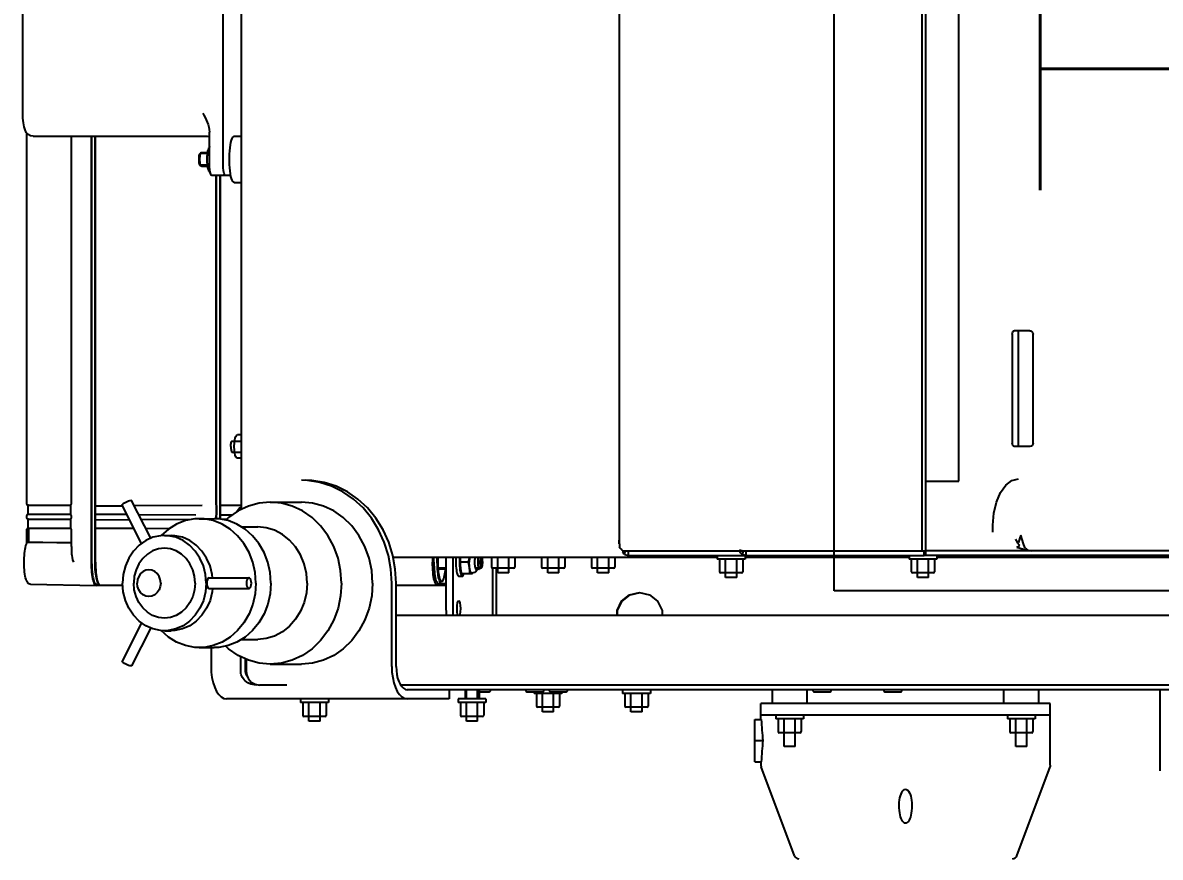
# Model space of a CAD drawing. Extents: x 1551 to 113148, y -1700 to 77018.
# Drawn here: x 13304.6 to 13795.6, y 23458.4 to 23818.7 of the extents above; entities that cross this region are included whole.
import ezdxf

# ---------------------------------------------------------------- set-up
doc = ezdxf.new("R2010")
doc.units = 0
doc.header["$LTSCALE"] = 500
doc.header["$MEASUREMENT"] = 0
doc.linetypes.add('CENTER', pattern=[3, 2.5, -0.25, 0, -0.25])
doc.layers.get('0').update_dxf_attribs({"linetype": 'CONTINUOUS'})
doc.styles.add('ROMANS', font='romans', dxfattribs={"height": 100})

# ---------------------------------------------------------------- blocks, each defined once
blk = doc.blocks.new('platform_top')
at = {"linetype": 'Continuous'}
for p, q in [((-9640.69, 2433.38), (-9655.07, 2395.02)), ((-9544.71, 2433.38), (-9530.33, 2395.02)), ((-9702.66, 2396.68), (-9702.66, 2361.68)), ((-9655.2, 2394.32), (-9655.07, 2395.02)), ((-9655.2, 2394.32), (-9655.2, 2367.68)), ((-9527.7, 2392.77), (-9530.42, 2392.77)), ((-9530.2, 2394.32), (-9530.33, 2395.02)), ((-9530.2, 2392.77), (-9530.2, 2394.32)), ((-9527.7, 2392.77), (-9527.7, 2374.59)), ((-9645.1, 2386.28), (-9640.3, 2386.28)), ((-9645.1, 2386.28), (-9645.1, 2374.28)), ((-9640.3, 2386.28), (-9640.3, 2374.28)), ((-9545.1, 2386.28), (-9540.3, 2386.28)), ((-9545.1, 2386.28), (-9545.1, 2374.28)), ((-9540.3, 2386.28), (-9540.3, 2374.28)), ((-9527.7, 2383.68), (-9531.09, 2383.68)), ((-9647.7, 2374.28), (-9647.7, 2379.78)), ((-9647.2, 2380.28), (-9638.2, 2380.28)), ((-9637.7, 2374.28), (-9637.7, 2379.78)), ((-9547.7, 2374.28), (-9547.7, 2379.78)), ((-9547.2, 2380.28), (-9538.2, 2380.28)), ((-9537.7, 2374.28), (-9537.7, 2379.78)), ((-9655.2, 2372.68), (-9530.2, 2372.68)), ((-9648.7, 2374.28), (-9636.7, 2374.28)), ((-9648.7, 2372.68), (-9648.7, 2374.28)), ((-9636.7, 2372.68), (-9636.7, 2374.28)), ((-9548.7, 2374.28), (-9536.7, 2374.28)), ((-9548.7, 2372.68), (-9548.7, 2374.28)), ((-9536.7, 2372.68), (-9536.7, 2374.28)), ((-9527.7, 2374.59), (-9530.42, 2374.59)), ((-9530.2, 2374.59), (-9530.2, 2367.68)), ((-9410.58, 2367.28), (-9410.58, 2372.78)), ((-9410.08, 2373.28), (-9401.08, 2373.28)), ((-9407.98, 2375.28), (-9403.18, 2375.28)), ((-9407.98, 2375.28), (-9407.98, 2367.28)), ((-9403.18, 2375.28), (-9403.18, 2367.28)), ((-9400.58, 2367.28), (-9400.58, 2372.78)), ((-9342.57, 2367.28), (-9342.57, 2372.78)), ((-9342.07, 2373.28), (-9333.07, 2373.28)), ((-9339.97, 2375.28), (-9335.17, 2375.28)), ((-9339.97, 2375.28), (-9339.97, 2367.28)), ((-9335.17, 2375.28), (-9335.17, 2367.28)), ((-9332.57, 2367.28), (-9332.57, 2372.78)), ((-9655.2, 2367.68), (-9530.2, 2367.68)), ((-9650.2, 2367.68), (-9650.2, 2361.68)), ((-9635.2, 2367.68), (-9635.2, 2361.68)), ((-9550.2, 2367.68), (-9550.2, 2361.68)), ((-9535.2, 2367.68), (-9535.2, 2361.68)), ((-9481.57, 2363.28), (-9481.57, 2368.78)), ((-9481.07, 2369.28), (-9472.07, 2369.28)), ((-9478.97, 2371.28), (-9474.17, 2371.28)), ((-9478.97, 2371.28), (-9478.97, 2363.28)), ((-9474.17, 2371.28), (-9474.17, 2363.28)), ((-9471.57, 2363.28), (-9471.57, 2368.78)), ((-9443.32, 2363.28), (-9443.32, 2368.78)), ((-9442.82, 2369.28), (-9433.82, 2369.28)), ((-9440.72, 2371.28), (-9435.92, 2371.28)), ((-9440.72, 2371.28), (-9440.72, 2363.28)), ((-9435.92, 2371.28), (-9435.92, 2363.28)), ((-9433.32, 2363.28), (-9433.32, 2368.78)), ((-9411.58, 2367.28), (-9399.58, 2367.28)), ((-9411.58, 2365.68), (-9411.58, 2367.28)), ((-9399.58, 2365.68), (-9399.58, 2367.28)), ((-9343.57, 2367.28), (-9331.57, 2367.28)), ((-9343.57, 2365.68), (-9343.57, 2367.28)), ((-9331.57, 2365.68), (-9331.57, 2367.28)), ((-9584.12, 2362.68), (-9590.32, 2362.68)), ((-9553.57, 2362.68), (-9559.77, 2362.68)), ((-9482.57, 2363.28), (-9470.57, 2363.28)), ((-9482.57, 2361.68), (-9482.57, 2363.28)), ((-9470.57, 2361.68), (-9470.57, 2363.28)), ((-9439.71, 2362.68), (-9445.91, 2362.68)), ((-9444.32, 2363.28), (-9432.32, 2363.28)), ((-9444.32, 2362.68), (-9444.32, 2363.28)), ((-9429.57, 2362.68), (-9435.77, 2362.68)), ((-9432.32, 2362.68), (-9432.32, 2363.28)), ((-9408.58, 2362.68), (-9412.64, 2362.68)), ((-9411.58, 2365.68), (-9399.58, 2365.68)), ((-9408.58, 2361.68), (-9408.58, 2365.68)), ((-9407.98, 2365.68), (-9407.98, 2361.68)), ((-9403.18, 2365.68), (-9403.18, 2361.68)), ((-9402.58, 2361.68), (-9402.58, 2365.68)), ((-9395.63, 2365.68), (-9299.6, 2365.68)), ((-9395.63, 2361.68), (-9395.63, 2365.68)), ((-9933.84, 2361.68), (-9377.6, 2361.68)), ((-9873.64, 2359.68), (-9374.75, 2359.68)), ((-9325.62, 2359.68), (-9313.75, 2359.68)), ((-9311.89, 2359.35), (-9313.75, 2359.68)), ((-9310.27, 2358.42), (-9311.89, 2359.35)), ((-9309.03, 2357.03), (-9310.27, 2358.42)), ((-9307.16, 2357.39), (-9306.76, 2356.9)), ((-9308.9, 2356.81), (-9309.03, 2357.03)), ((-9308.3, 2355.37), (-9308.9, 2356.81)), ((-9308.07, 2353.68), (-9308.3, 2355.37)), ((-9307.89, 2354.95), (-9308.29, 2355.8)), ((-9308.07, 2348.53), (-9308.07, 2353.68)), ((-9307.67, 2353.68), (-9307.89, 2354.95)), ((-9307.67, 2348.34), (-9307.67, 2353.68)), ((-9305.96, 2355.3), (-9305.82, 2354.75)), ((-9305.71, 2353.68), (-9305.71, 2347.42)), ((-9372.81, 2351.68), (-9372.81, 2315.68)), ((-9370.89, 2351.68), (-9370.89, 2315.68)), ((-9318.48, 2350.68), (-9331.89, 2350.68)), ((-9292.9, 2343.51), (-9292.9, 2351.68)), ((-9266.84, 2335.04), (-9258.57, 2351.34)), ((-9262.89, 2332.82), (-9254.54, 2349.3)), ((-9287.83, 2343.51), (-9294.26, 2343.51)), ((-9305.98, 2339.99), (-9313.02, 2339.99)), ((-9315.75, 2328.92), (-9313.54, 2332.77)), ((-9272.74, 2336.25), (-9275.61, 2336.25)), ((-9267.8, 2335.46), (-9264.69, 2334.09)), ((-9873.64, 2329.68), (-9372.81, 2329.68)), ((-9416.18, 2329.68), (-9416.18, 2309.28)), ((-9414.5, 2329.68), (-9414.5, 2309.28)), ((-9397.23, 2326.68), (-9397.31, 2329.68)), ((-9397.23, 2304.68), (-9397.23, 2326.68)), ((-9394.3, 2304.68), (-9394.3, 2326.68)), ((-9292.06, 2317.94), (-9309.22, 2317.94)), ((-9602.6, 2313.28), (-9597.8, 2313.28)), ((-9602.6, 2313.28), (-9602.6, 2305.28)), ((-9597.8, 2313.28), (-9597.8, 2305.28)), ((-9519.81, 2313.28), (-9515.01, 2313.28)), ((-9519.81, 2313.28), (-9519.81, 2305.28)), ((-9515.01, 2313.28), (-9515.01, 2305.28)), ((-9394.3, 2316.68), (-9390.6, 2316.68)), ((-9394.3, 2315.93), (-9391.03, 2315.93)), ((-9392.49, 2314.94), (-9392.5, 2314.94)), ((-9390.52, 2316.68), (-9372.81, 2316.68)), ((-9372.81, 2315.68), (-9372.44, 2309.63)), ((-9292.06, 2313.42), (-9309.22, 2313.42)), ((-9254.77, 2316.68), (-9243.33, 2316.68)), ((-9244.44, 2316.2), (-9243.33, 2316.2)), ((-9244.3, 2315.98), (-9244.38, 2316.12)), ((-9244.07, 2315.53), (-9244.3, 2315.98)), ((-9243.33, 2316.68), (-9243.32, 2316.68)), ((-9214.94, 2316.17), (-9243.32, 2316.68)), ((-9605.2, 2305.28), (-9605.2, 2310.78)), ((-9604.7, 2311.28), (-9595.7, 2311.28)), ((-9595.2, 2305.28), (-9595.2, 2310.78)), ((-9522.41, 2305.28), (-9522.41, 2310.78)), ((-9521.91, 2311.28), (-9512.91, 2311.28)), ((-9512.41, 2305.28), (-9512.41, 2310.78)), ((-9467.18, 2304.68), (-9467.18, 2308.78)), ((-9466.68, 2309.28), (-9457.68, 2309.28)), ((-9464.58, 2311.28), (-9459.78, 2311.28)), ((-9464.58, 2311.28), (-9464.58, 2304.68)), ((-9459.78, 2311.28), (-9459.78, 2304.68)), ((-9457.18, 2304.68), (-9457.18, 2308.78)), ((-9445.61, 2304.68), (-9445.61, 2308.78)), ((-9445.11, 2309.28), (-9436.11, 2309.28)), ((-9443.01, 2311.28), (-9438.21, 2311.28)), ((-9443.01, 2311.28), (-9443.01, 2304.68)), ((-9438.21, 2311.28), (-9438.21, 2304.68)), ((-9435.61, 2304.68), (-9435.61, 2308.78)), ((-9424.03, 2304.68), (-9424.03, 2308.78)), ((-9423.53, 2309.28), (-9414.53, 2309.28)), ((-9421.43, 2311.28), (-9416.63, 2311.28)), ((-9421.43, 2311.28), (-9421.43, 2304.68)), ((-9416.63, 2311.28), (-9416.63, 2304.68)), ((-9414.03, 2304.68), (-9414.03, 2308.78)), ((-9409.7, 2308.63), (-9408.77, 2309.61)), ((-9409.7, 2308.63), (-9409.61, 2308.68)), ((-9406.92, 2309.08), (-9409.61, 2309.08)), ((-9408.77, 2309.61), (-9408.63, 2309.68)), ((-9408.63, 2309.68), (-9407.27, 2309.68)), ((-9408.5, 2309.6), (-9408.63, 2309.68)), ((-9405.34, 2311.18), (-9406.81, 2310.91)), ((-9405.69, 2311.68), (-9405.81, 2311.09)), ((-9405.69, 2311.68), (-9401.02, 2311.68)), ((-9399.83, 2312.68), (-9401.4, 2312.68)), ((-9394.3, 2309.68), (-9390.9, 2309.68)), ((-9390.85, 2309.08), (-9394.3, 2309.08)), ((-9867.24, 2304.68), (-9606.2, 2304.68)), ((-9854.83, 2303.68), (-9647.21, 2303.68)), ((-9647.21, 2303.68), (-9600.76, 2303.68)), ((-9606.2, 2305.28), (-9594.2, 2305.28)), ((-9606.2, 2303.68), (-9606.2, 2305.28)), ((-9601.47, 2303.68), (-9601.47, 2301.68)), ((-9473.13, 2303.68), (-9600.76, 2303.68)), ((-9600.76, 2303.68), (-9600.76, 2301.68)), ((-9594.2, 2303.68), (-9594.2, 2305.28)), ((-9594.2, 2304.68), (-9523.41, 2304.68)), ((-9523.77, 2301.68), (-9523.77, 2303.68)), ((-9523.41, 2305.28), (-9511.41, 2305.28)), ((-9523.41, 2303.68), (-9523.41, 2305.28)), ((-9522.56, 2301.8), (-9522.12, 2303.26)), ((-9511.41, 2303.68), (-9511.41, 2305.28)), ((-9511.41, 2304.68), (-9371.54, 2304.68)), ((-9473.13, 2303.68), (-9473.13, 2301.68)), ((-9471.39, 2303.26), (-9471.96, 2303.49)), ((-9471.39, 2303.26), (-9471.88, 2301.65)), ((-9406.8, 2304.68), (-9406.79, 2304.72)), ((-9406.79, 2304.72), (-9406.79, 2304.76)), ((-9403.89, 2306.68), (-9400.42, 2306.68)), ((-9390.57, 2306.68), (-9390.57, 2304.68)), ((-9389.1, 2306.68), (-9389.1, 2304.68)), ((-9388.53, 2304.68), (-9388.53, 2306.68)), ((-9242.99, 2306.68), (-9242.99, 2292.2)), ((-9242.82, 2306.68), (-9242.82, 2122.72)), ((-9241.35, 2306.68), (-9241.35, 2122.72)), ((-9241.25, 2122.72), (-9241.25, 2306.68)), ((-9832.49, 2301.68), (-9601.47, 2301.68)), ((-9645.44, 2301.38), (-9647.21, 2301.68)), ((-9645.34, 2301.35), (-9645.44, 2301.38)), ((-9645.08, 2301.09), (-9645.44, 2301.38)), ((-9643.66, 2301), (-9645.16, 2301.29)), ((-9644.34, 2300.52), (-9644.27, 2300.33)), ((-9644.27, 2300.33), (-9643.69, 2298.69)), ((-9642.2, 2300.64), (-9643.66, 2301)), ((-9640.78, 2300.21), (-9642.2, 2300.64)), ((-9641.19, 2298.51), (-9641.94, 2299.35)), ((-9641.46, 2298.17), (-9640.96, 2298.17)), ((-9640.95, 2297.67), (-9641.46, 2298.17)), ((-9640.57, 2297.61), (-9641.19, 2298.51)), ((-9599.86, 2301.68), (-9601.47, 2301.68)), ((-9601.47, 2301.68), (-9601.47, 1731.68)), ((-9471.96, 2301.68), (-9599.86, 2301.68)), ((-9599.86, 2301.68), (-9599.86, 1731.68)), ((-9522.17, 2301.68), (-9521.08, 2301.38)), ((-9521.4, 2302.53), (-9521.1, 2302.04)), ((-9470.44, 2301.64), (-9471.96, 2301.68)), ((-9470.67, 2302.5), (-9471.14, 2301.67)), ((-9470.9, 2302.79), (-9470.67, 2302.5)), ((-9470.44, 2301.64), (-9469.93, 2301.08)), ((-9469.93, 2301.08), (-9469.52, 2300.52)), ((-9469.52, 2300.52), (-9469.25, 2299.96)), ((-9469.16, 2299.03), (-9469.25, 2299.96)), ((-9469.1, 2298.1), (-9469.16, 2299.03)), ((-9469.09, 2298.72), (-9469.08, 2298.2)), ((-9262.89, 2298.54), (-9254.54, 2282.06)), ((-9213.21, 2298.8), (-9213.42, 2298.33)), ((-9213.37, 2298.44), (-9213.37, 2292.44)), ((-9640.1, 2296.68), (-9640.57, 2297.61)), ((-9630.44, 2293.68), (-9630.44, 2290.68)), ((-9469.07, 2297.17), (-9469.1, 2298.1)), ((-9469.07, 1735.82), (-9469.07, 2297.54)), ((-9469.07, 2297.54), (-9469.07, 2297.17)), ((-9272.74, 2295.11), (-9275.61, 2295.11)), ((-9267.8, 2295.89), (-9264.69, 2297.26)), ((-9266.84, 2296.32), (-9258.57, 2280.01)), ((-9226.36, 2298.08), (-9232.44, 2298.13)), ((-9232.44, 2292.42), (-9232.44, 2298.13)), ((-9214.11, 2292.42), (-9214.13, 2298)), ((-9305.98, 2291.37), (-9313.02, 2291.37)), ((-9284.27, 2288.24), (-9262.8, 2288.35)), ((-9264.65, 2292.01), (-9274.97, 2292.07)), ((-9242.88, 2291.9), (-9259.57, 2291.99)), ((-9257.74, 2288.38), (-9242.88, 2288.46)), ((-9242.88, 2288.46), (-9242.88, 2291.9)), ((-9232.42, 2292.02), (-9213.89, 2292.02)), ((-9232.41, 2292.02), (-9232.41, 2288.02)), ((-9213.87, 2292.02), (-9213.87, 2288.03)), ((-9213.79, 2292.03), (-9213.74, 2292.03)), ((-9213.74, 2292.03), (-9213.68, 2292.04)), ((-9213.68, 2292.04), (-9213.6, 2292.07)), ((-9213.41, 2292.27), (-9213.38, 2292.37)), ((-9213.38, 2292.37), (-9213.37, 2292.44)), ((-9306.01, 2283.8), (-9306.01, 1728.68)), ((-9296.76, 2286.18), (-9302.12, 2286.18)), ((-9299.58, 2288.18), (-9297.74, 2288.18)), ((-9296.94, 2287.68), (-9296.94, 2286.68)), ((-9296.76, 2282.18), (-9296.76, 2286.18)), ((-9296.67, 2139.72), (-9296.67, 2288.02)), ((-9295.4, 2286.18), (-9295.21, 2286.18)), ((-9295.2, 2282.18), (-9295.2, 2286.18)), ((-9295.14, 2287.88), (-9295.14, 2286.48)), ((-9295.05, 2139.72), (-9295.05, 2287.89)), ((-9287.83, 2287.85), (-9294.26, 2287.85)), ((-9261.61, 2286), (-9286.29, 2286.13)), ((-9242.88, 2285.9), (-9256.52, 2285.97)), ((-9242.99, 2288.16), (-9242.99, 2286.2)), ((-9242.88, 2282.46), (-9242.88, 2285.9)), ((-9232.44, 2286.42), (-9232.44, 2287.62)), ((-9213.89, 2288.02), (-9232.42, 2288.02)), ((-9232.42, 2286.02), (-9213.86, 2286.02)), ((-9232.41, 2286.02), (-9232.41, 2282.02)), ((-9214.12, 2288.02), (-9214.04, 2288.02)), ((-9213.87, 2288.03), (-9213.89, 2288.04)), ((-9213.81, 2288.14), (-9213.87, 2288.23)), ((-9213.87, 2286.03), (-9213.87, 2282.03)), ((-9213.72, 2288.04), (-9213.81, 2288.14)), ((-9213.8, 2286.03), (-9213.78, 2286.03)), ((-9213.68, 2288.02), (-9213.72, 2288.04)), ((-9213.72, 2286.03), (-9213.67, 2286.04)), ((-9213.67, 2286.04), (-9213.62, 2286.06)), ((-9213.38, 2287.71), (-9213.4, 2287.78)), ((-9213.37, 2287.63), (-9213.37, 2286.43)), ((-9318.48, 2280.68), (-9331.89, 2280.68)), ((-9306.01, 2282.18), (-9296.76, 2282.18)), ((-9296.94, 2281.68), (-9296.94, 2139.72)), ((-9295.4, 2282.18), (-9295.21, 2282.18)), ((-9295.14, 2281.88), (-9295.14, 2139.72)), ((-9289.1, 2282.21), (-9259.77, 2282.37)), ((-9254.71, 2282.4), (-9242.88, 2282.46)), ((-9242.99, 2282.16), (-9242.99, 2122.72)), ((-9232.44, 2122.72), (-9232.44, 2281.62)), ((-9213.89, 2282.02), (-9232.42, 2282.02)), ((-9213.87, 2282.03), (-9213.89, 2282.03)), ((-9213.72, 2282.03), (-9213.87, 2282.09)), ((-9213.37, 2281.63), (-9213.37, 2281.68)), ((-9213.37, 2281.63), (-9213.37, 2121.33)), ((-9601.47, 2271.68), (-9615.68, 2271.68)), ((-9615.68, 2271.68), (-9615.68, 2021.68)), ((-9334.55, 2271.36), (-9331.89, 2271.25)), ((-9306.01, 2261.72), (-9304.37, 2261.72)), ((-9301.93, 2259.12), (-9306.01, 2259.12)), ((-9647.8, 2255.18), (-9647.8, 2208.18)), ((-9646.34, 2256.68), (-9639.59, 2256.68)), ((-9641.48, 2256.68), (-9641.48, 2206.68)), ((-9639.01, 2256.24), (-9638.83, 2255.75)), ((-9638.83, 2255.75), (-9638.76, 2255.18)), ((-9638.76, 2208.18), (-9638.76, 2255.18)), ((-9301.93, 2254.32), (-9306.01, 2254.32)), ((-9306.01, 2251.72), (-9304.37, 2251.72)), ((-9646.34, 2206.68), (-9639.59, 2206.68)), ((-9302.88, 2142.72), (-9306.01, 2142.72)), ((-9301.4, 2139.72), (-9293.27, 2139.72)), ((-9292.4, 2138.49), (-9292.6, 2138.49)), ((-9291.52, 2136.8), (-9291.6, 2137.05)), ((-9291.52, 2136.78), (-9291.52, 2136.8)), ((-9291.51, 2136.76), (-9291.52, 2136.8)), ((-9298.1, 2134.72), (-9298.1, 1898.72)), ((-9291.36, 2135.61), (-9292.26, 2135.61)), ((-9292.23, 2134.72), (-9292.23, 2121.03)), ((-9291.22, 2135.22), (-9291.3, 2135.76)), ((-9288.7, 2135.72), (-9291.29, 2135.72)), ((-9291.22, 2135.22), (-9288.21, 2135.22)), ((-9288.7, 2135.72), (-9288.57, 2135.65)), ((-9288.57, 2135.65), (-9288.1, 2135.16)), ((-9287.98, 2134.97), (-9287.98, 2134.97)), ((-9287.8, 2134.28), (-9287.8, 2134.27)), ((-9287.74, 2133.81), (-9287.74, 2133.8)), ((-9287.74, 2131.64), (-9287.74, 2131.63)), ((-9291.36, 2129.83), (-9292.23, 2129.83)), ((-9291.6, 2128.39), (-9291.52, 2128.64)), ((-9291.52, 2128.64), (-9291.51, 2128.68)), ((-9291.52, 2128.66), (-9291.52, 2128.64)), ((-9288.7, 2129.72), (-9291.29, 2129.72)), ((-9291.22, 2130.22), (-9288.21, 2130.22)), ((-9288.57, 2129.79), (-9288.7, 2129.72)), ((-9288.57, 2129.79), (-9288.1, 2130.28)), ((-9287.98, 2130.47), (-9287.98, 2130.46)), ((-9287.8, 2131.16), (-9287.8, 2131.16)), ((-9302.88, 2122.72), (-9306.01, 2122.72)), ((-9291.38, 2122.72), (-9292.23, 2122.9)), ((-9216.06, 2122.72), (-9291.38, 2122.72)), ((-9292.14, 2119.78), (-9292.23, 2121.03)), ((-9211.6, 2112.72), (-9211.6, 1920.72))]:
    blk.add_line(p, q, dxfattribs=at)
for points in [[(-9595.45, 2411.83), (-9595.43, 2412.8), (-9595.34, 2413.94), (-9595.19, 2414.96), (-9595.01, 2415.86), (-9594.79, 2416.69), (-9594.55, 2417.35), (-9594.26, 2417.99), (-9593.93, 2418.53), (-9593.6, 2418.92), (-9593.13, 2419.25), (-9592.7, 2419.35)], [(-9592.7, 2419.35), (-9592.26, 2419.25), (-9591.79, 2418.91), (-9591.45, 2418.5), (-9591.11, 2417.93), (-9590.82, 2417.27), (-9590.58, 2416.57), (-9590.36, 2415.72), (-9590.19, 2414.83), (-9590.06, 2413.84), (-9589.97, 2412.73), (-9589.95, 2411.83)], [(-9592.7, 2404.68), (-9593.17, 2404.78), (-9593.67, 2405.12), (-9594.03, 2405.55), (-9594.39, 2406.17), (-9594.68, 2406.82), (-9594.93, 2407.59), (-9595.14, 2408.48), (-9595.29, 2409.41), (-9595.4, 2410.49), (-9595.45, 2411.63), (-9595.45, 2411.83)], [(-9589.95, 2411.83), (-9589.95, 2411.57), (-9590, 2410.42), (-9590.12, 2409.31), (-9590.29, 2408.37), (-9590.51, 2407.47), (-9590.76, 2406.74), (-9591.04, 2406.11), (-9591.39, 2405.52), (-9591.75, 2405.12), (-9592.24, 2404.78), (-9592.7, 2404.68)], [(-9370.89, 2351.68), (-9370.99, 2354.11), (-9371.3, 2356.47), (-9371.79, 2358.68), (-9372.46, 2360.68), (-9373.29, 2362.4), (-9374.24, 2363.8), (-9375.3, 2364.83), (-9376.43, 2365.47), (-9377.6, 2365.68)], [(-9292.9, 2351.68), (-9293, 2354.11), (-9293.3, 2356.47), (-9293.79, 2358.68), (-9294.46, 2360.68), (-9295.29, 2362.4), (-9296.25, 2363.8), (-9297.31, 2364.83), (-9298.44, 2365.47), (-9299.6, 2365.68)], [(-9374.52, 2359.34), (-9375.2, 2360.34), (-9375.96, 2361.08), (-9376.77, 2361.53), (-9377.6, 2361.68)], [(-9373.45, 2356.68), (-9373.93, 2358.11), (-9374.52, 2359.34)], [(-9312.46, 2359.68), (-9311.66, 2359.64), (-9310.88, 2359.51), (-9310.13, 2359.31), (-9309.41, 2359.03), (-9308.76, 2358.69), (-9308.16, 2358.3)], [(-9308.16, 2358.3), (-9307.62, 2357.87), (-9307.16, 2357.39)], [(-9372.81, 2351.68), (-9372.88, 2353.41), (-9373.1, 2355.1), (-9373.45, 2356.68)], [(-9306.76, 2356.9), (-9306.43, 2356.38), (-9306.16, 2355.84), (-9305.96, 2355.3)], [(-9305.82, 2354.75), (-9305.73, 2354.21), (-9305.71, 2353.68)], [(-9362.62, 2315.68), (-9362.24, 2321.15), (-9361.11, 2326.49), (-9359.27, 2331.57), (-9356.75, 2336.25), (-9353.62, 2340.43), (-9349.95, 2343.99), (-9345.84, 2346.86), (-9341.39, 2348.97), (-9336.7, 2350.25), (-9331.89, 2350.68)], [(-9349.21, 2315.68), (-9348.83, 2321.15), (-9347.7, 2326.49), (-9345.86, 2331.57), (-9343.34, 2336.25), (-9340.21, 2340.43), (-9336.54, 2343.99), (-9332.43, 2346.86), (-9327.98, 2348.97), (-9323.29, 2350.25), (-9318.48, 2350.68)], [(-9318.48, 2350.68), (-9313.68, 2350.25), (-9308.99, 2348.97), (-9304.53, 2346.86), (-9300.42, 2343.99), (-9299.25, 2342.85)], [(-9258.57, 2351.34), (-9258.53, 2351.4), (-9258.27, 2351.45)], [(-9258.27, 2351.45), (-9257.86, 2351.4), (-9257.31, 2351.23), (-9256.69, 2350.98), (-9256.06, 2350.67), (-9255.47, 2350.32), (-9254.99, 2349.97), (-9254.67, 2349.65), (-9254.53, 2349.4), (-9254.54, 2349.3)], [(-9313.54, 2332.77), (-9310.81, 2336.15), (-9307.62, 2338.98), (-9304.08, 2341.16), (-9300.26, 2342.66), (-9296.28, 2343.41), (-9294.26, 2343.51)], [(-9312.26, 2315.68), (-9311.93, 2320.26), (-9310.94, 2324.71), (-9309.32, 2328.92), (-9307.11, 2332.77), (-9304.38, 2336.15), (-9301.2, 2338.98), (-9297.65, 2341.16), (-9293.83, 2342.66), (-9289.85, 2343.41), (-9287.83, 2343.51)], [(-9287.83, 2343.51), (-9285.82, 2343.41), (-9281.84, 2342.66), (-9278.02, 2341.16), (-9274.47, 2338.98), (-9271.31, 2336.17)], [(-9334.36, 2315.68), (-9334.03, 2319.9), (-9333.07, 2323.99), (-9331.5, 2327.83), (-9329.37, 2331.3), (-9326.74, 2334.3), (-9323.69, 2336.73), (-9320.32, 2338.52), (-9316.72, 2339.62), (-9313.02, 2339.99)], [(-9293.48, 2317.94), (-9293.36, 2319.46), (-9292.44, 2323.11), (-9290.96, 2326.51), (-9288.95, 2329.54), (-9286.49, 2332.09), (-9283.66, 2334.09), (-9280.55, 2335.46), (-9277.27, 2336.16), (-9275.61, 2336.25)], [(-9290.8, 2315.68), (-9290.49, 2319.46), (-9289.58, 2323.11), (-9288.09, 2326.51), (-9286.09, 2329.54), (-9283.62, 2332.09), (-9280.79, 2334.09), (-9277.68, 2335.46)], [(-9277.68, 2335.46), (-9274.41, 2336.16), (-9272.74, 2336.25)], [(-9272.74, 2336.25), (-9271.08, 2336.16), (-9267.8, 2335.46)], [(-9264.69, 2334.09), (-9261.86, 2332.09), (-9259.4, 2329.54), (-9257.39, 2326.51), (-9255.9, 2323.11), (-9254.99, 2319.46), (-9254.69, 2315.68)], [(-9477.87, 2319.68), (-9482.19, 2320.67), (-9485.66, 2323.44), (-9487.58, 2327.45), (-9487.58, 2329.68)], [(-9468.42, 2329.68), (-9468.42, 2327.45), (-9470.34, 2323.44), (-9473.81, 2320.67), (-9478.13, 2319.68)], [(-9468.15, 2329.68), (-9468.15, 2327.45), (-9470.08, 2323.44), (-9473.54, 2320.67), (-9477.87, 2319.68)], [(-9399.83, 2323.18), (-9400.11, 2323.45), (-9400.35, 2324.2), (-9400.5, 2325.34), (-9400.56, 2326.68), (-9400.5, 2328.02)], [(-9400.5, 2328.02), (-9400.35, 2329.15), (-9400.18, 2329.68)], [(-9399.48, 2329.68), (-9399.32, 2329.15), (-9399.16, 2328.02), (-9399.1, 2326.68), (-9399.16, 2325.34), (-9399.32, 2324.2), (-9399.55, 2323.45), (-9399.83, 2323.18)], [(-9394.3, 2326.68), (-9394.32, 2328.19), (-9394.37, 2329.67), (-9394.37, 2329.68)], [(-9318.69, 2315.68), (-9318.36, 2320.26), (-9317.37, 2324.71), (-9315.75, 2328.92)], [(-9285.97, 2315.68), (-9285.72, 2318.62), (-9284.96, 2321.45), (-9283.74, 2324.05), (-9282.1, 2326.33), (-9280.09, 2328.21), (-9277.8, 2329.6), (-9275.32, 2330.46), (-9272.74, 2330.75), (-9270.16, 2330.46), (-9267.68, 2329.6), (-9265.39, 2328.21), (-9263.39, 2326.33), (-9261.74, 2324.05), (-9260.52, 2321.45), (-9259.77, 2318.62), (-9259.51, 2315.68)], [(-9309.22, 2317.94), (-9309.56, 2317.83), (-9309.86, 2317.51), (-9310.1, 2317.01), (-9310.25, 2316.38), (-9310.31, 2315.68), (-9310.25, 2314.98), (-9310.1, 2314.35), (-9309.86, 2313.85), (-9309.56, 2313.53), (-9309.22, 2313.42)], [(-9309.22, 2313.42), (-9308.89, 2313.53), (-9308.59, 2313.85), (-9308.35, 2314.35), (-9308.19, 2314.98), (-9308.14, 2315.68), (-9308.19, 2316.38), (-9308.35, 2317.01), (-9308.59, 2317.51), (-9308.89, 2317.83), (-9309.22, 2317.94)], [(-9291.08, 2315.68), (-9291.11, 2316.26), (-9291.2, 2316.82), (-9291.35, 2317.28), (-9291.55, 2317.64), (-9291.79, 2317.87), (-9292.06, 2317.94)], [(-9271.15, 2315.68), (-9270.98, 2317.17), (-9270.47, 2318.57), (-9269.67, 2319.77), (-9268.62, 2320.68), (-9267.39, 2321.26), (-9266.08, 2321.46), (-9264.77, 2321.26), (-9263.54, 2320.68), (-9262.49, 2319.77), (-9261.69, 2318.57), (-9261.18, 2317.17), (-9261.01, 2315.68)], [(-9392.5, 2314.94), (-9392.69, 2314.89), (-9392.89, 2314.73), (-9393.08, 2314.46), (-9393.26, 2314.09), (-9393.43, 2313.62), (-9393.59, 2313.06), (-9393.73, 2312.42), (-9393.86, 2311.7), (-9393.97, 2310.92), (-9394.06, 2310.08), (-9394.09, 2309.68)], [(-9392.5, 2315.93), (-9392.28, 2315.87), (-9392.07, 2315.7), (-9391.86, 2315.41), (-9391.66, 2315.01), (-9391.47, 2314.51), (-9391.3, 2313.91), (-9391.14, 2313.22), (-9390.99, 2312.44), (-9390.87, 2311.6), (-9390.76, 2310.69), (-9390.68, 2309.73)], [(-9390.84, 2308.91), (-9390.91, 2309.83), (-9390.99, 2310.71), (-9391.1, 2311.53), (-9391.23, 2312.28), (-9391.38, 2312.95), (-9391.54, 2313.54), (-9391.71, 2314.04), (-9391.9, 2314.43), (-9392.09, 2314.71), (-9392.29, 2314.88), (-9392.49, 2314.94)], [(-9389.15, 2308.74), (-9389.21, 2309.73), (-9389.3, 2310.69), (-9389.4, 2311.6), (-9389.52, 2312.45), (-9389.67, 2313.22), (-9389.83, 2313.91), (-9390, 2314.51), (-9390.19, 2315.01), (-9390.39, 2315.41), (-9390.6, 2315.7), (-9390.81, 2315.87), (-9391.03, 2315.93)], [(-9390.6, 2316.68), (-9390.37, 2316.62), (-9390.14, 2316.43), (-9389.92, 2316.12), (-9389.7, 2315.69), (-9389.5, 2315.15), (-9389.31, 2314.5), (-9389.13, 2313.75), (-9388.98, 2312.91), (-9388.84, 2312), (-9388.73, 2311.02), (-9388.64, 2309.98), (-9388.58, 2308.9), (-9388.54, 2307.8), (-9388.53, 2306.68)], [(-9370.89, 2315.68), (-9370.53, 2309.63), (-9369.45, 2303.69), (-9367.66, 2297.98), (-9365.21, 2292.6), (-9362.14, 2287.64), (-9358.51, 2283.21), (-9354.38, 2279.38), (-9349.84, 2276.23), (-9344.95, 2273.82), (-9339.83, 2272.18), (-9334.55, 2271.36)], [(-9362.62, 2315.68), (-9362.24, 2310.2), (-9361.11, 2304.86)], [(-9349.21, 2315.68), (-9348.83, 2310.2), (-9347.7, 2304.86), (-9345.86, 2299.79), (-9343.34, 2295.11), (-9340.21, 2290.93), (-9336.54, 2287.36), (-9332.43, 2284.49), (-9327.98, 2282.39), (-9323.29, 2281.11), (-9318.48, 2280.68)], [(-9334.36, 2315.68), (-9334.03, 2311.46), (-9333.07, 2307.36), (-9331.5, 2303.52), (-9329.37, 2300.05), (-9326.74, 2297.06), (-9323.69, 2294.63), (-9320.32, 2292.83), (-9316.72, 2291.74), (-9313.02, 2291.37)], [(-9318.69, 2315.68), (-9318.36, 2311.1), (-9317.37, 2306.64), (-9315.75, 2302.43), (-9313.54, 2298.58), (-9310.81, 2295.2), (-9307.62, 2292.38), (-9304.08, 2290.19), (-9300.26, 2288.7), (-9296.28, 2287.94), (-9294.26, 2287.85)], [(-9312.26, 2315.68), (-9311.93, 2311.1), (-9310.94, 2306.64)], [(-9293.48, 2313.42), (-9293.36, 2311.9), (-9292.44, 2308.25), (-9290.96, 2304.85), (-9288.95, 2301.82), (-9286.49, 2299.26), (-9283.66, 2297.26), (-9280.55, 2295.89), (-9277.27, 2295.2), (-9275.61, 2295.11)], [(-9292.06, 2313.42), (-9291.79, 2313.49), (-9291.55, 2313.72), (-9291.35, 2314.08), (-9291.2, 2314.54), (-9291.11, 2315.09), (-9291.08, 2315.68)], [(-9290.8, 2315.68), (-9290.49, 2311.9), (-9289.58, 2308.25), (-9288.09, 2304.85), (-9286.09, 2301.82), (-9283.62, 2299.26), (-9280.79, 2297.26), (-9277.68, 2295.89)], [(-9285.97, 2315.68), (-9285.72, 2312.74), (-9284.96, 2309.91), (-9283.74, 2307.31), (-9282.1, 2305.02), (-9280.09, 2303.15), (-9277.8, 2301.76), (-9275.32, 2300.9), (-9272.74, 2300.61), (-9270.16, 2300.9), (-9267.68, 2301.76), (-9265.39, 2303.15), (-9263.39, 2305.02), (-9261.74, 2307.31), (-9260.52, 2309.91), (-9259.77, 2312.74), (-9259.51, 2315.68)], [(-9271.15, 2315.68), (-9270.98, 2314.18), (-9270.47, 2312.79), (-9269.67, 2311.59), (-9268.62, 2310.67), (-9267.39, 2310.1), (-9266.08, 2309.9), (-9264.77, 2310.1), (-9263.54, 2310.67), (-9262.49, 2311.59), (-9261.69, 2312.79), (-9261.18, 2314.18), (-9261.01, 2315.68)], [(-9264.69, 2297.26), (-9261.86, 2299.26), (-9259.4, 2301.82), (-9257.39, 2304.85), (-9255.9, 2308.25), (-9254.99, 2311.9), (-9254.69, 2315.68)], [(-9244.38, 2316.12), (-9244.6, 2316.43), (-9244.83, 2316.62), (-9245.07, 2316.68)], [(-9243.96, 2315.15), (-9244.16, 2315.69), (-9244.3, 2315.98)], [(-9244.07, 2315.53), (-9243.94, 2315.26), (-9243.74, 2314.74), (-9243.56, 2314.12), (-9243.4, 2313.41), (-9243.25, 2312.61), (-9243.12, 2311.74), (-9243.01, 2310.81), (-9242.93, 2309.82), (-9242.87, 2308.8), (-9242.83, 2307.74), (-9242.82, 2306.68)], [(-9242.99, 2306.68), (-9243, 2307.8), (-9243.04, 2308.9), (-9243.1, 2309.98), (-9243.19, 2311.02), (-9243.31, 2312), (-9243.44, 2312.91), (-9243.6, 2313.75), (-9243.77, 2314.5), (-9243.96, 2315.15)], [(-9241.35, 2306.68), (-9241.36, 2307.74), (-9241.4, 2308.8), (-9241.46, 2309.82), (-9241.54, 2310.81), (-9241.65, 2311.74), (-9241.78, 2312.62), (-9241.93, 2313.41), (-9242.09, 2314.12), (-9242.28, 2314.74), (-9242.47, 2315.26), (-9242.67, 2315.66), (-9242.89, 2315.96), (-9243.11, 2316.14), (-9243.33, 2316.2)], [(-9243.32, 2316.68), (-9243.09, 2316.62), (-9242.87, 2316.43), (-9242.64, 2316.12), (-9242.43, 2315.69), (-9242.22, 2315.15), (-9242.03, 2314.5)], [(-9242.03, 2314.5), (-9241.86, 2313.75), (-9241.7, 2312.91), (-9241.57, 2312), (-9241.45, 2311.02), (-9241.37, 2309.98), (-9241.3, 2308.9), (-9241.26, 2307.8), (-9241.25, 2306.68)], [(-9214.94, 2316.17), (-9214.61, 2316.13), (-9214.29, 2316), (-9214, 2315.8), (-9213.73, 2315.52), (-9213.5, 2315.17), (-9213.27, 2314.71), (-9213.05, 2314.12), (-9212.85, 2313.4), (-9212.68, 2312.62), (-9212.54, 2311.77), (-9212.42, 2310.86), (-9212.32, 2309.91), (-9212.26, 2308.91), (-9212.21, 2307.9), (-9212.2, 2306.86), (-9212.2, 2305.83), (-9212.24, 2304.8), (-9212.3, 2303.8), (-9212.38, 2302.83), (-9212.49, 2301.91), (-9212.63, 2301.04), (-9212.79, 2300.23), (-9212.98, 2299.49), (-9213.21, 2298.8)], [(-9409.61, 2309.08), (-9409.71, 2309.03), (-9409.8, 2308.9), (-9409.89, 2308.68), (-9409.97, 2308.38), (-9410.03, 2308.01), (-9410.07, 2307.6), (-9410.1, 2307.14), (-9410.11, 2306.68), (-9410.1, 2306.21), (-9410.07, 2305.76), (-9410.03, 2305.34), (-9409.97, 2304.98), (-9409.89, 2304.68)], [(-9409.7, 2304.72), (-9409.71, 2304.74), (-9409.81, 2304.91), (-9409.89, 2305.18), (-9409.96, 2305.54), (-9410, 2305.97), (-9410.03, 2306.44), (-9410.03, 2306.92), (-9410, 2307.39), (-9409.96, 2307.81), (-9409.89, 2308.18), (-9409.81, 2308.45), (-9409.71, 2308.62), (-9409.7, 2308.63)], [(-9409.61, 2309.08), (-9409.52, 2309.03), (-9409.42, 2308.9), (-9409.34, 2308.68), (-9409.26, 2308.38), (-9409.2, 2308.01), (-9409.15, 2307.6), (-9409.12, 2307.14), (-9409.11, 2306.68), (-9409.12, 2306.21), (-9409.15, 2305.76), (-9409.2, 2305.34), (-9409.26, 2304.98), (-9409.34, 2304.68)], [(-9409.61, 2304.68), (-9409.51, 2304.74), (-9409.42, 2304.91), (-9409.34, 2305.18), (-9409.27, 2305.54), (-9409.22, 2305.97), (-9409.2, 2306.44), (-9409.2, 2306.92), (-9409.22, 2307.39), (-9409.27, 2307.81), (-9409.34, 2308.18), (-9409.42, 2308.45), (-9409.51, 2308.62), (-9409.61, 2308.68)], [(-9408.17, 2304.68), (-9408.15, 2304.81), (-9408.07, 2305.38), (-9408.03, 2306.01), (-9408.01, 2306.68), (-9408.03, 2307.35), (-9408.07, 2307.98), (-9408.15, 2308.55), (-9408.25, 2309.02), (-9408.36, 2309.38), (-9408.5, 2309.6)], [(-9406.81, 2310.91), (-9406.88, 2310.9), (-9407.27, 2310.65), (-9407.53, 2310.27), (-9407.71, 2309.74), (-9407.73, 2309.68)], [(-9406.99, 2309.38), (-9407.04, 2309.47), (-9407.08, 2309.54), (-9407.13, 2309.6), (-9407.17, 2309.64), (-9407.22, 2309.67), (-9407.27, 2309.68)], [(-9406.81, 2304.68), (-9406.78, 2304.81), (-9406.66, 2306.01), (-9406.66, 2307.35), (-9406.78, 2308.55), (-9406.99, 2309.38), (-9407.13, 2309.61)], [(-9406.78, 2308.55), (-9406.81, 2308.71), (-9406.84, 2308.87), (-9406.88, 2309.02), (-9406.91, 2309.15), (-9406.95, 2309.27), (-9406.99, 2309.38)], [(-9406.66, 2307.34), (-9406.67, 2307.56), (-9406.68, 2307.76), (-9406.7, 2307.98), (-9406.72, 2308.17), (-9406.75, 2308.37), (-9406.78, 2308.55)], [(-9405.34, 2311.18), (-9404.95, 2310.84), (-9404.65, 2309.86)], [(-9404.65, 2309.86), (-9404.44, 2308.4), (-9404.37, 2306.68)], [(-9403.89, 2306.68), (-9404.14, 2307.94), (-9404.32, 2309.18), (-9404.44, 2310.42), (-9404.49, 2311.68)], [(-9401.4, 2312.68), (-9401.57, 2312.62), (-9401.75, 2312.44), (-9401.91, 2312.14), (-9402.07, 2311.73), (-9402.08, 2311.68)], [(-9400.26, 2309.17), (-9400.35, 2309.92), (-9400.45, 2310.61), (-9400.58, 2311.21), (-9400.72, 2311.73), (-9400.88, 2312.14), (-9401.05, 2312.44), (-9401.22, 2312.62), (-9401.4, 2312.68)], [(-9400.42, 2306.68), (-9400.47, 2307.94), (-9400.58, 2309.18), (-9400.77, 2310.42), (-9401.02, 2311.68)], [(-9400.22, 2304.68), (-9400.2, 2304.99), (-9400.16, 2305.82), (-9400.15, 2306.68), (-9400.16, 2307.53), (-9400.2, 2308.37), (-9400.26, 2309.17)], [(-9398.89, 2310.61), (-9399.01, 2311.21), (-9399.16, 2311.73), (-9399.31, 2312.14), (-9399.48, 2312.44), (-9399.65, 2312.62), (-9399.83, 2312.68)], [(-9398.7, 2309.17), (-9398.78, 2309.92), (-9398.89, 2310.61)], [(-9398.66, 2304.68), (-9398.63, 2304.99), (-9398.6, 2305.82), (-9398.58, 2306.68), (-9398.6, 2307.53), (-9398.63, 2308.37), (-9398.7, 2309.17)], [(-9390.83, 2304.68), (-9390.81, 2305.04), (-9390.78, 2306.01), (-9390.78, 2306.98), (-9390.8, 2307.95), (-9390.84, 2308.91)], [(-9390.68, 2309.73), (-9390.62, 2308.74), (-9390.58, 2307.72), (-9390.57, 2306.68)], [(-9389.1, 2306.68), (-9389.12, 2307.71), (-9389.15, 2308.74)], [(-9372.44, 2309.63), (-9371.36, 2303.69), (-9369.58, 2297.98), (-9367.13, 2292.6), (-9364.06, 2287.64), (-9360.43, 2283.21), (-9356.3, 2279.38), (-9351.75, 2276.23), (-9346.87, 2273.82), (-9341.74, 2272.18), (-9336.47, 2271.36), (-9333.81, 2271.25)], [(-9523.77, 2303.68), (-9523.21, 2303.63), (-9522.66, 2303.49), (-9522.12, 2303.26)], [(-9522.12, 2303.26), (-9521.74, 2302.93), (-9521.4, 2302.53)], [(-9471.96, 2303.49), (-9472.54, 2303.63), (-9473.13, 2303.68)], [(-9471.39, 2303.26), (-9471.14, 2303.04), (-9470.9, 2302.79)], [(-9406.79, 2304.76), (-9406.78, 2304.78), (-9406.78, 2304.81)], [(-9406.78, 2304.81), (-9406.75, 2304.98), (-9406.73, 2305.17), (-9406.7, 2305.37), (-9406.69, 2305.57), (-9406.67, 2305.79), (-9406.66, 2306.01)], [(-9406.66, 2306.01), (-9406.65, 2306.23), (-9406.64, 2306.44), (-9406.64, 2306.67), (-9406.64, 2306.89), (-9406.65, 2307.12), (-9406.66, 2307.34)], [(-9404.48, 2304.68), (-9404.44, 2304.96), (-9404.37, 2306.68)], [(-9404.25, 2304.68), (-9404.14, 2305.42), (-9403.89, 2306.68)], [(-9400.54, 2304.68), (-9400.47, 2305.42), (-9400.42, 2306.68)], [(-9361.11, 2304.86), (-9359.27, 2299.79), (-9356.75, 2295.11), (-9353.62, 2290.93), (-9349.95, 2287.36), (-9345.84, 2284.49), (-9341.39, 2282.39), (-9336.7, 2281.11), (-9331.89, 2280.68)], [(-9310.94, 2306.64), (-9309.32, 2302.43), (-9307.11, 2298.58), (-9304.38, 2295.2), (-9301.2, 2292.38), (-9297.65, 2290.19), (-9293.83, 2288.7), (-9289.85, 2287.94), (-9287.83, 2287.85)], [(-9232.67, 2302.97), (-9232.74, 2303.76), (-9232.89, 2304.64), (-9233.13, 2305.61), (-9233.45, 2306.68)], [(-9645.16, 2301.29), (-9645.25, 2301.32), (-9645.34, 2301.35)], [(-9644.34, 2300.52), (-9644.71, 2300.81), (-9645.08, 2301.09)], [(-9643.69, 2298.69), (-9643.06, 2296.86), (-9642.44, 2295.03)], [(-9642.44, 2295.03), (-9642.1, 2296.08), (-9641.77, 2297.12), (-9641.46, 2298.17)], [(-9641.94, 2299.35), (-9641.54, 2299.65), (-9641.15, 2299.94), (-9640.78, 2300.21)], [(-9469.08, 2298.2), (-9469.07, 2297.69), (-9469.07, 2297.54)], [(-9232.44, 2298.13), (-9232.49, 2298.74), (-9232.54, 2299.43), (-9232.58, 2300.2), (-9232.62, 2301.05), (-9232.65, 2301.97), (-9232.67, 2302.97)], [(-9213.42, 2298.33), (-9213.45, 2298.28), (-9213.55, 2298.18), (-9213.67, 2298.1), (-9213.81, 2298.05), (-9213.97, 2298.01), (-9214.13, 2298)], [(-9213.37, 2298.53), (-9213.39, 2298.39), (-9213.42, 2298.33)], [(-9640.1, 2296.68), (-9640.49, 2297.18), (-9640.95, 2297.67)], [(-9287.83, 2287.85), (-9285.82, 2287.94), (-9281.84, 2288.7), (-9278.02, 2290.19), (-9274.47, 2292.38), (-9271.31, 2295.18)], [(-9277.68, 2295.89), (-9274.41, 2295.2), (-9272.74, 2295.11)], [(-9272.74, 2295.11), (-9271.08, 2295.2), (-9267.8, 2295.89)], [(-9214.13, 2298), (-9220.27, 2298.03), (-9226.36, 2298.08)], [(-9630.44, 2290.68), (-9630.82, 2285.5), (-9631.92, 2280.68), (-9633.68, 2276.54), (-9635.96, 2273.36), (-9638.63, 2271.36), (-9641.48, 2270.68)], [(-9318.48, 2280.68), (-9313.68, 2281.11), (-9308.99, 2282.39), (-9304.53, 2284.49), (-9300.42, 2287.36), (-9299.25, 2288.51)], [(-9213.89, 2292.02), (-9213.84, 2292.03), (-9213.79, 2292.03)], [(-9213.6, 2292.07), (-9213.53, 2292.12), (-9213.46, 2292.18), (-9213.41, 2292.27)], [(-9306.01, 2282.53), (-9305.28, 2283.21), (-9303.81, 2285)], [(-9214.04, 2288.02), (-9213.97, 2288.03), (-9213.92, 2288.03), (-9213.88, 2288.03), (-9213.87, 2288.03)], [(-9213.86, 2286.02), (-9213.83, 2286.02), (-9213.8, 2286.03)], [(-9213.78, 2286.03), (-9213.75, 2286.03), (-9213.72, 2286.03)], [(-9213.61, 2288), (-9213.65, 2288.01), (-9213.68, 2288.02)], [(-9213.62, 2286.06), (-9213.57, 2286.08), (-9213.52, 2286.12), (-9213.47, 2286.16), (-9213.43, 2286.21), (-9213.4, 2286.27)], [(-9213.4, 2287.78), (-9213.43, 2287.84), (-9213.47, 2287.89), (-9213.51, 2287.94), (-9213.56, 2287.97), (-9213.61, 2288)], [(-9213.4, 2286.27), (-9213.38, 2286.34), (-9213.37, 2286.41), (-9213.37, 2286.43)], [(-9213.37, 2287.63), (-9213.37, 2287.64), (-9213.38, 2287.71)], [(-9258.27, 2279.91), (-9258.53, 2279.96), (-9258.57, 2280.01)], [(-9254.54, 2282.06), (-9254.53, 2281.95), (-9254.67, 2281.7), (-9254.99, 2281.39), (-9255.47, 2281.04), (-9256.06, 2280.69), (-9256.69, 2280.37), (-9257.31, 2280.12), (-9257.86, 2279.96), (-9258.27, 2279.91)], [(-9214.04, 2282.02), (-9213.97, 2282.02), (-9213.92, 2282.03), (-9213.88, 2282.03), (-9213.87, 2282.03)], [(-9213.41, 2281.8), (-9213.43, 2281.85), (-9213.47, 2281.89), (-9213.51, 2281.93), (-9213.55, 2281.96), (-9213.59, 2281.99), (-9213.63, 2282), (-9213.67, 2282.02), (-9213.7, 2282.02), (-9213.72, 2282.03)], [(-9213.37, 2281.68), (-9213.39, 2281.74), (-9213.41, 2281.8)], [(-9304.37, 2261.72), (-9303.88, 2261.53), (-9303.57, 2261.1), (-9303.33, 2260.47), (-9303.14, 2259.55), (-9302.99, 2258.29), (-9302.94, 2256.72)], [(-9301.43, 2256.72), (-9301.44, 2257.18), (-9301.47, 2257.63), (-9301.51, 2258.05), (-9301.57, 2258.42), (-9301.65, 2258.72), (-9301.74, 2258.94), (-9301.83, 2259.07), (-9301.93, 2259.12), (-9302.03, 2259.07), (-9302.12, 2258.93)], [(-9647.8, 2255.18), (-9647.69, 2255.75), (-9647.37, 2256.24), (-9646.9, 2256.56), (-9646.34, 2256.68)], [(-9639.59, 2256.68), (-9639.27, 2256.56), (-9639.01, 2256.24)], [(-9302.94, 2256.72), (-9302.99, 2255.14), (-9303.14, 2253.88), (-9303.33, 2252.96), (-9303.57, 2252.33), (-9303.88, 2251.91), (-9304.37, 2251.72)], [(-9301.43, 2256.72), (-9301.44, 2256.25), (-9301.47, 2255.8), (-9301.51, 2255.38), (-9301.57, 2255.02), (-9301.65, 2254.72), (-9301.74, 2254.5), (-9301.83, 2254.36), (-9301.93, 2254.32), (-9302.03, 2254.37), (-9302.12, 2254.51)], [(-9646.34, 2206.68), (-9646.9, 2206.79), (-9647.37, 2207.12), (-9647.69, 2207.6), (-9647.8, 2208.18)], [(-9638.76, 2208.18), (-9638.83, 2207.6), (-9639.01, 2207.12), (-9639.27, 2206.79), (-9639.59, 2206.68)], [(-9302.88, 2142.72), (-9302.57, 2142.61), (-9302.27, 2142.27), (-9301.98, 2141.73), (-9301.71, 2140.98), (-9301.47, 2140.05)], [(-9301.47, 2140.05), (-9301.26, 2138.95), (-9301.08, 2137.72), (-9300.95, 2136.37), (-9300.85, 2134.94), (-9300.81, 2133.47), (-9300.81, 2131.97), (-9300.85, 2130.49), (-9300.95, 2129.07), (-9301.08, 2127.72), (-9301.26, 2126.48), (-9301.47, 2125.39), (-9301.71, 2124.46), (-9301.98, 2123.71), (-9302.27, 2123.16), (-9302.57, 2122.83), (-9302.88, 2122.72)], [(-9299.14, 2139.72), (-9298.82, 2139.47), (-9298.53, 2138.76), (-9298.3, 2137.66), (-9298.15, 2136.26), (-9298.1, 2134.72)], [(-9293.27, 2139.72), (-9293, 2139.55), (-9292.75, 2139.05), (-9292.54, 2138.25), (-9292.37, 2137.22), (-9292.27, 2136.01), (-9292.23, 2134.72)], [(-9291.6, 2137.05), (-9291.72, 2137.34), (-9291.86, 2137.62), (-9292.01, 2137.91), (-9292.2, 2138.2), (-9292.4, 2138.49)], [(-9291.36, 2135.61), (-9291.37, 2135.9), (-9291.4, 2136.19), (-9291.44, 2136.48), (-9291.51, 2136.76)], [(-9291.3, 2135.76), (-9291.39, 2136.25), (-9291.49, 2136.69)], [(-9291.08, 2132.72), (-9291.09, 2133.29), (-9291.13, 2133.87), (-9291.19, 2134.44), (-9291.26, 2135.02), (-9291.36, 2135.61)], [(-9291.36, 2129.83), (-9291.26, 2130.42), (-9291.19, 2131), (-9291.13, 2131.57), (-9291.09, 2132.14), (-9291.08, 2132.72)], [(-9291.3, 2129.67), (-9291.22, 2130.22), (-9291.16, 2130.81), (-9291.12, 2131.42), (-9291.09, 2132.07), (-9291.08, 2132.72)], [(-9291.08, 2132.72), (-9291.09, 2133.37), (-9291.12, 2134.01), (-9291.16, 2134.63), (-9291.22, 2135.22)], [(-9288.57, 2135.65), (-9288.43, 2135.42), (-9288.31, 2135.06), (-9288.21, 2134.59), (-9288.14, 2134.02), (-9288.09, 2133.39), (-9288.07, 2132.72), (-9288.09, 2132.05), (-9288.14, 2131.42), (-9288.21, 2130.85), (-9288.31, 2130.37), (-9288.43, 2130.02), (-9288.57, 2129.79)], [(-9288.1, 2135.16), (-9288.08, 2135.14), (-9288.06, 2135.11), (-9288.04, 2135.08), (-9288.02, 2135.05), (-9288, 2135.02), (-9287.98, 2134.97)], [(-9288.1, 2135.16), (-9287.98, 2134.97), (-9287.89, 2134.67), (-9287.8, 2134.28), (-9287.74, 2133.8), (-9287.7, 2133.27), (-9287.69, 2132.72), (-9287.7, 2132.16), (-9287.74, 2131.63), (-9287.8, 2131.16), (-9287.89, 2130.76), (-9287.98, 2130.47), (-9288.1, 2130.28)], [(-9287.98, 2134.97), (-9287.97, 2134.93), (-9287.95, 2134.88), (-9287.93, 2134.84), (-9287.92, 2134.79), (-9287.9, 2134.73), (-9287.89, 2134.67)], [(-9287.89, 2134.67), (-9287.87, 2134.62), (-9287.86, 2134.55), (-9287.84, 2134.49), (-9287.83, 2134.43), (-9287.82, 2134.35), (-9287.8, 2134.28)], [(-9287.8, 2134.27), (-9287.79, 2134.2), (-9287.78, 2134.13), (-9287.77, 2134.05), (-9287.76, 2133.97), (-9287.75, 2133.89), (-9287.74, 2133.81)], [(-9287.74, 2131.63), (-9287.75, 2131.55), (-9287.76, 2131.47), (-9287.77, 2131.39), (-9287.78, 2131.31), (-9287.79, 2131.24), (-9287.8, 2131.16)], [(-9287.74, 2133.8), (-9287.73, 2133.72), (-9287.73, 2133.63), (-9287.72, 2133.55), (-9287.71, 2133.46), (-9287.71, 2133.37), (-9287.7, 2133.28)], [(-9287.7, 2132.16), (-9287.71, 2132.08), (-9287.71, 2131.99), (-9287.72, 2131.9), (-9287.72, 2131.81), (-9287.73, 2131.73), (-9287.74, 2131.64)], [(-9287.7, 2133.28), (-9287.7, 2133.19), (-9287.7, 2133.1), (-9287.69, 2133.01), (-9287.69, 2132.91), (-9287.69, 2132.82), (-9287.69, 2132.72)], [(-9287.69, 2132.72), (-9287.69, 2132.63), (-9287.69, 2132.53), (-9287.69, 2132.44), (-9287.7, 2132.35), (-9287.7, 2132.26), (-9287.7, 2132.16)], [(-9292.23, 2127.19), (-9292.2, 2127.24), (-9292.01, 2127.53), (-9291.86, 2127.81), (-9291.72, 2128.1), (-9291.6, 2128.39)], [(-9291.51, 2128.68), (-9291.44, 2128.96), (-9291.4, 2129.25), (-9291.37, 2129.54), (-9291.36, 2129.83)], [(-9291.49, 2128.75), (-9291.39, 2129.18), (-9291.3, 2129.67)], [(-9287.98, 2130.46), (-9288, 2130.42), (-9288.02, 2130.39), (-9288.04, 2130.35), (-9288.06, 2130.33), (-9288.08, 2130.3), (-9288.1, 2130.28)], [(-9287.89, 2130.76), (-9287.9, 2130.71), (-9287.92, 2130.66), (-9287.93, 2130.6), (-9287.95, 2130.56), (-9287.97, 2130.51), (-9287.98, 2130.47)], [(-9287.8, 2131.16), (-9287.82, 2131.09), (-9287.83, 2131.02), (-9287.84, 2130.95), (-9287.86, 2130.89), (-9287.87, 2130.83), (-9287.89, 2130.76)], [(-9216.06, 2122.72), (-9214.94, 2122.52), (-9213.91, 2121.94), (-9213.13, 2121.06), (-9212.58, 2119.99), (-9212.18, 2118.66), (-9211.86, 2116.92), (-9211.67, 2114.86), (-9211.6, 2112.72)], [(-9289.3, 2112.72), (-9289.81, 2113.69), (-9290.31, 2114.66), (-9290.79, 2115.64), (-9291.23, 2116.64), (-9291.62, 2117.69), (-9291.94, 2118.77), (-9292.14, 2119.78)]]:
    blk.add_lwpolyline(points, dxfattribs=at)
for centre, radius, start, end in [((-9638.82, 2432.68), 2, 90, 159.444), ((-9546.59, 2432.68), 2, 20.556, 90), ((-9647.2, 2379.78), 0.5, 90, 180), ((-9638.2, 2379.78), 0.5, 0, 90), ((-9547.2, 2379.78), 0.5, 90, 180), ((-9538.2, 2379.78), 0.5, 0, 90), ((-9410.08, 2372.78), 0.5, 90, 180), ((-9401.08, 2372.78), 0.5, 0, 90), ((-9342.07, 2372.78), 0.5, 90, 180), ((-9333.07, 2372.78), 0.5, 0, 90), ((-9481.07, 2368.78), 0.5, 90, 180), ((-9472.07, 2368.78), 0.5, 0, 90), ((-9442.82, 2368.78), 0.5, 90, 180), ((-9433.82, 2368.78), 0.5, 0, 90), ((-9590.32, 2361.78), 0.9, 90, 180), ((-9584.12, 2361.78), 0.9, 0, 90), ((-9559.77, 2361.78), 0.9, 90, 180), ((-9553.57, 2361.78), 0.9, 0, 90), ((-9445.91, 2361.78), 0.9, 90, 180), ((-9439.71, 2361.78), 0.9, 0, 90), ((-9435.77, 2361.78), 0.9, 90, 180), ((-9429.57, 2361.78), 0.9, 0, 90), ((-9412.64, 2361.78), 0.9, 90, 180), ((-9604.7, 2310.78), 0.5, 90, 180), ((-9595.7, 2310.78), 0.5, 0, 90), ((-9521.91, 2310.78), 0.5, 90, 180), ((-9512.91, 2310.78), 0.5, 0, 90), ((-9466.68, 2308.78), 0.5, 90, 180), ((-9457.68, 2308.78), 0.5, 0, 90), ((-9445.11, 2308.78), 0.5, 90, 180), ((-9436.11, 2308.78), 0.5, 0, 90), ((-9423.53, 2308.78), 0.5, 90, 180), ((-9414.53, 2308.78), 0.5, 0, 90)]:
    blk.add_arc(centre, radius, start, end, dxfattribs=at)
for centre, major_axis, ratio, start_param, end_param in [((-9592.7, 2401.86), (0, 108.25), 0.57735, -1.739597, -1.654895), ((-9592.7, 2365.49), (0, 108.25), 0.57735, -1.486697, -1.401996), ((-9242.88, 2292.2), (0, 0.3), 0.356813, 1.567332, 3.138129), ((-9242.88, 2288.16), (0, 0.3), 0.356813, 0.003464, 1.57426), ((-9232.42, 2292.42), (0, 0.4), 0.055029, -4.712389, -3.141593), ((-9296.76, 2287.68), (0, 0.5), 0.356822, 0.711505, 1.570796), ((-9296.76, 2286.68), (0, 0.5), 0.356822, -4.712389, -3.141593), ((-9295.21, 2286.48), (0, 0.3), 0.207909, -3.141593, -1.570796), ((-9242.88, 2286.2), (0, 0.3), 0.356813, 1.567332, 3.138129), ((-9232.42, 2287.62), (0, 0.4), 0.055029, 0, 1.570796), ((-9232.42, 2286.42), (0, 0.4), 0.055029, -4.712389, -3.141593), ((-9296.76, 2281.68), (0, 0.5), 0.356822, 0, 1.570796), ((-9295.21, 2281.88), (0, 0.3), 0.207909, -1.570796, 0), ((-9242.88, 2282.16), (0, 0.3), 0.356813, 0.003464, 1.57426), ((-9232.42, 2281.62), (0, 0.4), 0.055029, 0, 1.570796)]:
    blk.add_ellipse(centre, major_axis=major_axis, ratio=ratio, start_param=start_param, end_param=end_param, dxfattribs=at)

msp = doc.modelspace()

# ---------------------------------------------------------------- linework, layer by layer
msp.add_lwpolyline([(13654.882, 23573.396), (13654.882, 24123.396), (14494.882, 24123.396), (14494.882, 23573.396), (13654.882, 23573.396)])

# ---------------------------------------------------------------- block references
at = {"linetype": 'CENTER', "rotation": 180}
msp.add_blockref('platform_top', (4092.981, 25892.444), dxfattribs=at)

# ---------------------------------------------------------------- texts
at = {"insert": (13726.716, 24013.119), "char_height": 100, "width": 821.25223, "attachment_point": 1, "style": 'ROMANS'}
msp.add_mtext('Locker\\PHydraulic', dxfattribs=at)

doc.saveas('drawing.dxf')
